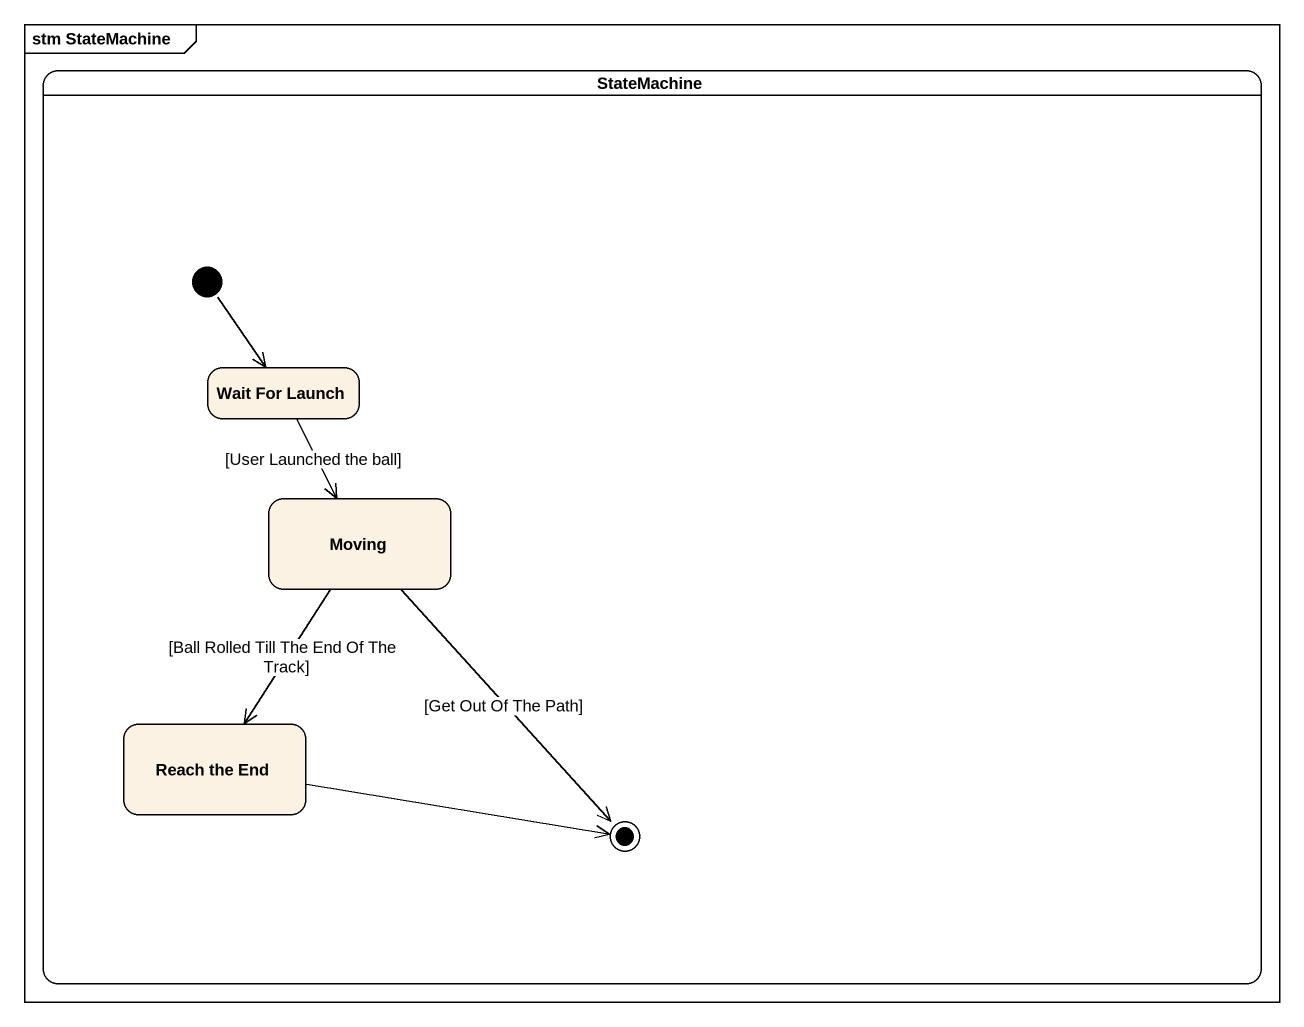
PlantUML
@startuml
mainframe stm StateMachine
hide empty description
state StateMachine {
  state "Wait For Launch" as Wait_For_Launch
  state Moving
  state "Reach the End" as Reach_the_End
  [*] --> Wait_For_Launch
  Moving --> [*] : [Get Out Of The Path]
  Reach_the_End -right-> [*]
}
Wait_For_Launch --> Moving : [User Launched the ball]
Moving --> Reach_the_End : [Ball Rolled Till The End Of The Track]
@enduml
